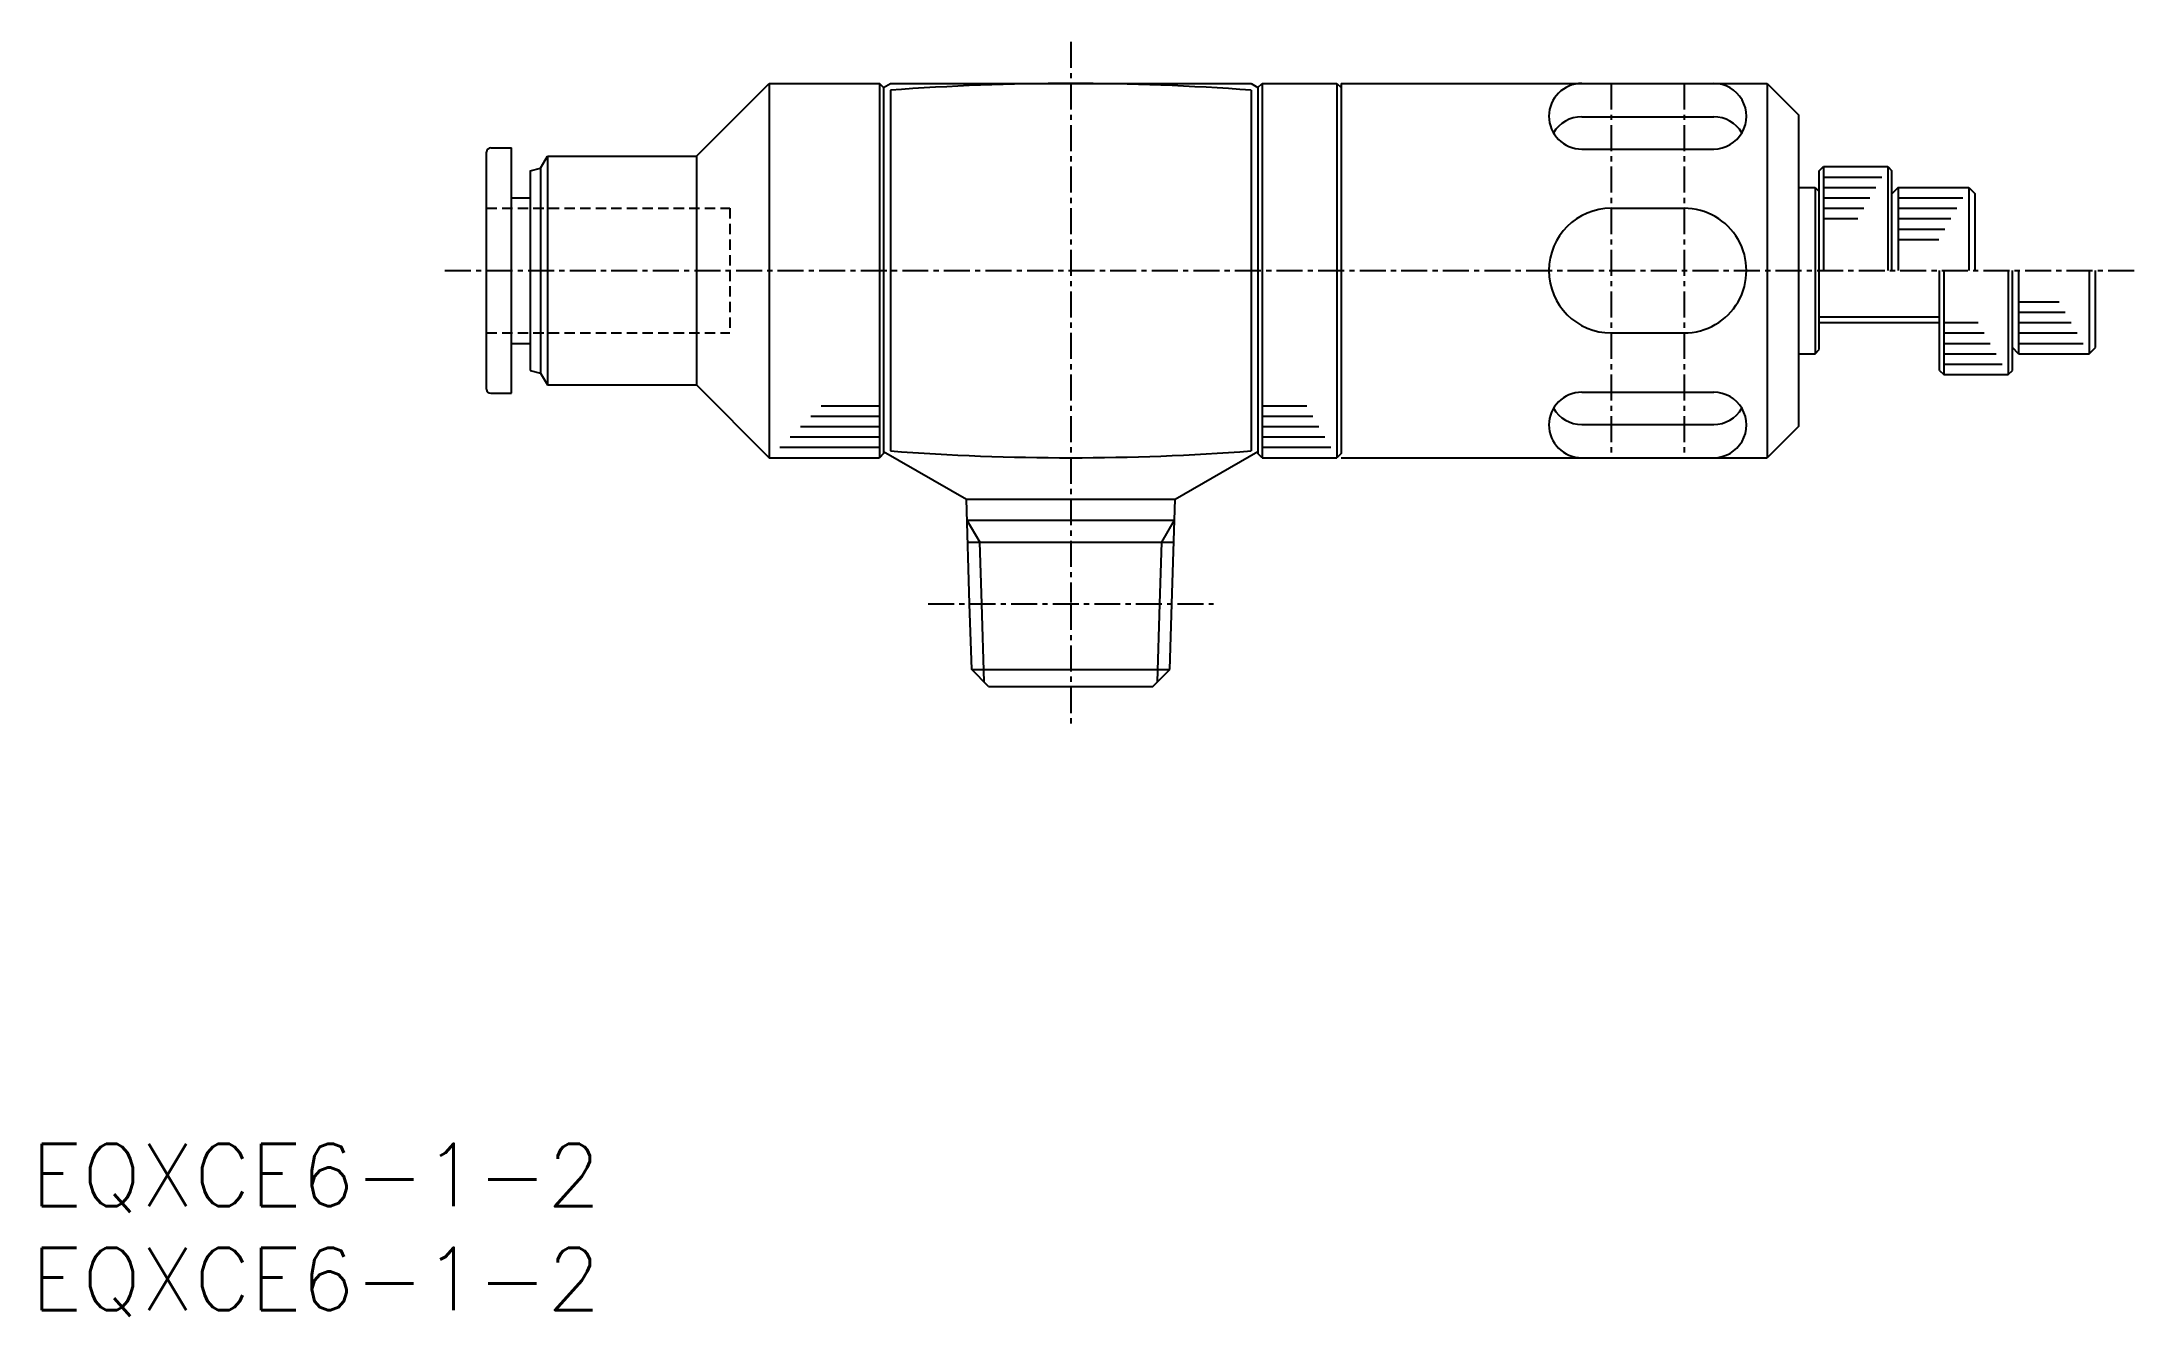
# Model space of a CAD drawing. Extents: x 1 to 101, y 0 to 61.
import ezdxf

# ---------------------------------------------------------------- set-up
doc = ezdxf.new("R2010")
doc.units = 0
doc.linetypes.add('CENTER', pattern=[2, 1.25, -0.25, 0.25, -0.25])
doc.linetypes.add('DASHED', pattern=[0.75, 0.5, -0.25])
doc.layers.get('0').update_dxf_attribs({"linetype": 'CONTINUOUS'})
doc.layers.add('CENTER', color=1, linetype='CENTER')
doc.styles.get("Standard").update_dxf_attribs({"font": 'txt.shx'})

# ---------------------------------------------------------------- blocks, each defined once
blk = doc.blocks.new('*U11')
at = {"color": 7, "linetype": 'CONTINUOUS'}
blk.add_text('EQXCE6-1-2', height=3, dxfattribs=at).set_placement((0, 0))
blk = doc.blocks.new('*U12')
at = {"color": 7, "linetype": 'CONTINUOUS'}
blk.add_text('EQXCE6-1-2', height=3, dxfattribs=at).set_placement((0, 5))

msp = doc.modelspace()

# ---------------------------------------------------------------- linework, layer by layer
at = {"color": 7, "linetype": 'CONTINUOUS'}
for p, q in [((32.000004, 55.49999), (35.500008, 58.99999)), ((35.499996, 59), (35.499996, 41)), ((35.499996, 59), (40.799999, 59)), ((40.799999, 59), (40.799999, 41)), ((41, 58.8), (40.800004, 58.99999)), ((40.999996, 58.81218), (40.999996, 41.2)), ((40.999998, 58.81217), (41.325325, 59)), ((41.325298, 58.67467), (41.325298, 41.32532)), ((41.325321, 59), (58.674679, 59)), ((58.674678, 59), (59.000002, 58.81217)), ((58.674702, 58.67467), (58.674702, 41.32532)), ((59.000004, 58.8), (59.000004, 41.2)), ((59.000005, 58.79999), (59.200001, 58.99999)), ((59.200001, 59), (59.200001, 41)), ((59.200001, 59), (62.800004, 59)), ((62.800004, 59), (62.800004, 41)), ((62.800004, 58.99999), (63.000004, 58.8)), ((63.000004, 59), (63.000004, 41.2)), ((63.000004, 59), (83.500004, 59)), ((83.500004, 59), (85.000004, 57.5)), ((83.500004, 59), (83.500004, 41)), ((85.000004, 57.5), (85.000004, 42.5)), ((74.575774, 57.39999), (80.924234, 57.39999)), ((21.899998, 44.3), (21.899998, 55.69999)), ((22.099998, 55.89999), (23.099999, 55.89999)), ((23.099999, 44.1), (23.099999, 55.89999)), ((24.500002, 54.93396), (24.8268, 55.49999)), ((24.826794, 55.5), (31.999996, 55.5)), ((24.826794, 55.5), (24.826794, 44.5)), ((31.999996, 55.5), (31.999996, 44.5)), ((74.575774, 55.84846), (80.924234, 55.84846)), ((23.999996, 54.8), (23.999996, 45.2)), ((23.999998, 54.79999), (24.5, 54.93397)), ((24.499996, 54.93397), (24.499996, 45.06602)), ((86.000004, 54.79999), (86.200004, 54.99999)), ((86.000004, 46.20001), (86.000004, 54.8)), ((86.200004, 55), (89.300004, 55)), ((86.200004, 55), (86.200004, 50)), ((86.200004, 54.5), (89.011334, 54.5)), ((89.300014, 55.00001), (89.500024, 54.80001)), ((89.300014, 54.99999), (89.300014, 49.99999)), ((89.500004, 50), (89.500004, 54.8)), ((23.099999, 53.5), (23.999996, 53.5)), ((85.000004, 54), (85.800004, 54)), ((85.800004, 54), (85.800004, 46)), ((85.800004, 53.99999), (86.000004, 53.79999)), ((86.200004, 54), (88.722664, 54)), ((86.200004, 53.5), (88.433984, 53.5)), ((89.800004, 54), (89.500004, 53.69999)), ((89.800004, 54), (93.200004, 54)), ((89.800004, 54), (89.800004, 50)), ((89.800004, 53.5), (92.911344, 53.5)), ((93.200004, 54), (93.500004, 53.7)), ((93.200004, 54), (93.200014, 49.99999)), ((93.500004, 50), (93.500004, 53.7)), ((76.000004, 53), (79.500004, 53)), ((86.200004, 53), (88.145314, 53)), ((86.200004, 52.5), (87.856644, 52.5)), ((89.800004, 53), (92.622674, 53)), ((89.800004, 52.5), (92.333994, 52.5)), ((89.800004, 52), (92.045324, 52)), ((89.800004, 51.5), (91.756644, 51.5)), ((91.790004, 45.2), (91.790004, 50)), ((91.990014, 50), (91.990014, 45)), ((95.090024, 49.99999), (95.090014, 44.99999)), ((95.289994, 45.19998), (95.289994, 50)), ((95.590004, 50), (95.590004, 46)), ((98.990004, 50), (98.990014, 45.99999)), ((99.289994, 46.29997), (99.289994, 50)), ((95.590004, 48.5), (97.546634, 48.5)), ((86.000004, 47.77049), (91.790004, 47.77049)), ((86.000004, 47.5), (91.790004, 47.5)), ((91.990014, 47.5), (93.646644, 47.5)), ((95.590004, 48), (97.835314, 48)), ((95.590004, 47.5), (98.123994, 47.5)), ((23.099999, 46.5), (23.999996, 46.5)), ((76.000004, 47), (79.500004, 47)), ((91.990014, 47), (93.935304, 47)), ((91.990014, 46.5), (94.223984, 46.5)), ((95.590004, 47), (98.412664, 47)), ((95.590004, 46.5), (98.701344, 46.5)), ((85.000004, 46), (85.800004, 46)), ((85.799994, 45.99999), (86.000004, 46.2)), ((91.990014, 46), (94.512654, 46)), ((91.990014, 45.5), (94.801334, 45.5)), ((95.590004, 45.99999), (95.290004, 46.29999)), ((95.590004, 46), (98.990014, 46)), ((98.990014, 45.99998), (99.290004, 46.29998)), ((24, 45.2), (24.5, 45.06602)), ((24.500002, 45.06602), (24.826792, 44.5)), ((24.826794, 44.5), (31.999996, 44.5)), ((32.00001, 44.5), (35.500007, 41)), ((91.790004, 45.2), (91.990014, 45)), ((91.990014, 45), (95.090004, 45)), ((95.090004, 44.99999), (95.290014, 45.2)), ((22.099998, 44.1), (23.099999, 44.1)), ((37.999996, 43.5), (40.799999, 43.5)), ((59.200001, 43.5), (61.356624, 43.5)), ((74.575774, 44.15153), (80.924234, 44.15153)), ((36.999996, 42.5), (40.799999, 42.5)), ((37.499996, 43), (40.799999, 43)), ((59.200001, 43), (61.645304, 43)), ((59.200001, 42.5), (61.933984, 42.5)), ((74.575774, 42.59999), (80.924234, 42.59999)), ((85.000004, 42.49999), (83.500004, 41)), ((35.999996, 41.5), (40.799999, 41.5)), ((36.499996, 42), (40.799999, 42)), ((59.200001, 42), (62.222654, 42)), ((59.200001, 41.5), (62.511324, 41.5)), ((35.499996, 41), (40.799999, 41)), ((41.000004, 41.2), (40.799998, 40.99999)), ((41.000002, 41.29716), (44.978815, 38.99999)), ((55.021187, 38.99999), (59.000007, 41.29717)), ((59.199999, 41), (58.999997, 41.2)), ((59.200001, 41), (62.800004, 41)), ((63.000004, 41.2), (62.800004, 41)), ((63.000004, 41), (83.500004, 41)), ((44.978817, 39), (55.021183, 39)), ((45.136005, 33.97), (44.978817, 39)), ((54.863997, 33.97), (55.021185, 39)), ((45.010067, 38), (45.624317, 36.9361)), ((45.010067, 38), (54.989935, 38)), ((54.375689, 36.93609), (54.989935, 38)), ((45.043316, 36.93609), (54.956692, 36.93609)), ((45.717, 33.96999), (45.624309, 36.93608)), ((54.283002, 33.96999), (54.375693, 36.93609)), ((45.234585, 30.81541), (45.136005, 33.97)), ((45.834322, 30.21567), (45.717, 33.96999)), ((54.16568, 30.21568), (54.283002, 33.96999)), ((54.765416, 30.81541), (54.863997, 33.97)), ((46.049999, 30), (45.234581, 30.81541)), ((45.234585, 30.81541), (54.765415, 30.81541)), ((53.950001, 30), (54.765416, 30.81541)), ((46.049999, 30), (53.950001, 30))]:
    msp.add_line(p, q, dxfattribs=at)
at = {"color": 3, "linetype": 'DASHED'}
for p, q in [((21.899998, 53), (33.600002, 53)), ((33.600002, 53), (33.600002, 47)), ((21.899998, 47), (33.600002, 47))]:
    msp.add_line(p, q, dxfattribs=at)
at = {"color": 7, "linetype": 'CONTINUOUS'}
for centre, radius, start, end in [((50.000004, -56.81717), 115.81716, 85.704524, 94.295474), ((74.575774, 57.42422), 1.575767, 90.000003, 270), ((80.924234, 57.42422), 1.575767, 270, 90.000003), ((74.575774, 55.82423), 1.575767, 90.000003, 149.48997), ((80.924234, 55.82423), 1.575767, 30.510025, 90.000003), ((22.099998, 55.69999), 0.2, 90, 180), ((76.000004, 50), 3, 90.000003, 270), ((79.500004, 50), 3, 270, 90.000003), ((22.099998, 44.3), 0.2, 180, 270), ((74.575774, 42.57576), 1.575767, 90.000003, 270), ((74.575774, 44.17576), 1.575767, 210.51003, 270), ((80.924234, 42.57576), 1.575767, 270, 90.000003), ((80.924234, 44.17576), 1.575767, 270, 329.48998), ((50.000004, 156.81717), 115.81716, 265.70453, 274.29548)]:
    msp.add_arc(centre, radius, start, end, dxfattribs=at)
at = {"layer": 'CENTER', "color": 1, "linetype": 'CENTER'}
for p, q in [((50.000004, 61), (50.000004, 34.04266)), ((76.000004, 59), (76.000004, 41.2)), ((79.500004, 59), (79.500004, 41.2)), ((19.899998, 50), (101.289994, 50)), ((43.135029, 33.97), (56.864971, 33.97)), ((50.000004, 33.97), (50.000004, 28))]:
    msp.add_line(p, q, dxfattribs=at)

# ---------------------------------------------------------------- block references
at = {"color": 7, "linetype": 'CONTINUOUS'}
for name in ['*U12', '*U11']:
    msp.add_blockref(name, (0, 0), dxfattribs=at)

doc.saveas('drawing.dxf')
